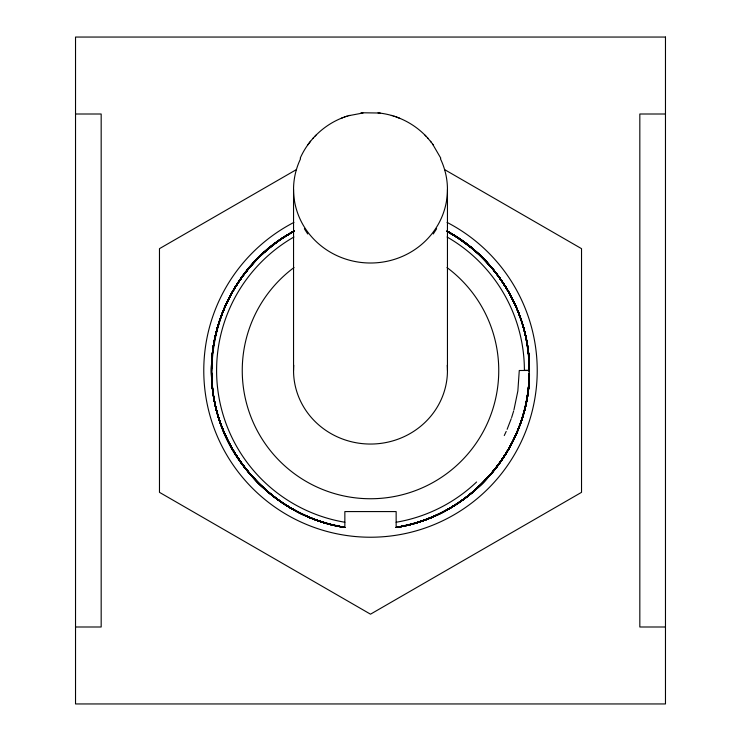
<?xml version="1.0" encoding="UTF-8"?>
<svg xmlns="http://www.w3.org/2000/svg" width="741" height="741" viewBox="0 0 741 741"><rect width="100%" height="100%" fill="white"/><g stroke="black" fill="none" stroke-linecap="round" stroke-linejoin="round"><path stroke-width="1.11" d="M211.657 372.825C211.157 447.721 270.882 516.533 344.852 527.435L344.852 511.577L396.148 511.577L396.148 527.444C469.738 516.634 529.269 448.49 529.343 374.001C529.269 448.472 469.738 516.644 396.148 527.425C450.889 518.959 499.351 479.575 518.876 427.733C525.499 409.764 530.389 388.84 528.954 370.426C527.444 370.343 525.915 370.343 524.396 370.333M211.667 368.323C211.935 325.169 231.016 282.441 263.046 253.515M529.278 373.825L528.731 383.921M529.296 367.073L528.703 356.977M529.278 373.668C528.787 411.533 513.911 449.083 488.328 477M529.324 368.045L528.703 356.819M211.639 373.168L212.287 384.384M211.704 368.666C211.63 312.526 244.428 258.118 293.714 231.387M529.231 373.529L528.648 384.746M529.306 369.027L528.666 356.69M211.685 368.805C211.602 312.674 244.298 258.174 293.612 231.47M529.509 370.481L519.274 370.5L517.857 390.97L513.921 409.958M529.259 373.371L528.703 384.598L529.407 373.445M529.306 371.121C530.167 314.277 497.452 258.479 447.379 231.535M211.657 368.953C211.574 312.841 244.141 258.238 293.492 231.572C244.122 258.211 211.676 312.795 211.593 368.861M529.306 374.307C529.176 448.703 469.544 516.616 396.148 527.425C425.797 522.377 453.964 509.104 476.398 489.023M529.435 369.815C529.704 313.341 497.109 258.118 447.295 231.424M529.324 374.159C529.213 448.583 469.655 516.653 396.148 527.416C465.163 517.023 522.609 456.521 528.444 386.83M529.435 370.787C530.065 313.943 497.359 258.164 447.166 231.368M529.435 371.76C530.426 314.536 497.591 258.229 447.036 231.294M529.343 373.751L528.703 386.107L526.592 400.575M211.537 368.573C211.917 312.507 244.298 257.896 293.844 231.451M529.37 373.603C528.898 437.097 486.355 497.285 426.788 519.182M211.556 367.61L212.5 353.012L214.779 338.572L218.095 325.484M529.482 374.4C528.898 448.731 469.655 516.644 396.148 527.416L412.885 523.73M529.445 375.372C528.24 444.276 477.213 508.085 410.282 524.443M527.981 391.767L528.518 386.163M528.407 386.978C522.516 456.604 465.116 517.023 396.148 527.397C469.757 516.69 529.148 448.509 529.398 374.094M528.472 388.034C522.09 451.593 473.777 507.946 411.95 523.97M525.147 407.254L527.87 392.887M526.332 401.668C521.145 426.992 509.993 451.204 493.404 471.081M524.841 408.337C518.58 433.42 506.381 457.114 488.967 476.268M511.614 417.6L513.633 411.06M218.373 324.391C230.321 285.304 257.664 250.995 293.705 231.525M511.225 418.674L507.122 429.317M504.269 435.541L506.205 431.41M300.179 158.25C308.932 138.354 326.466 122.58 347.233 116.133M436.606 228.784L433.253 233.989M310.544 141.235L307.747 144.93M491.959 472.814L477.26 488.31M487.458 477.936L477.917 487.467M486.8 478.649C463.218 504.491 430.604 521.664 396.148 527.397M312.804 138.548L313.582 137.724M315.194 135.992L315.935 135.205M264.704 251.996L280.543 239.38L292.973 231.664M476.259 488.986C456.502 506.881 432.003 519.404 406.068 525.452M293.825 231.192C242.029 259.183 208.981 317.528 211.602 376.345C213.315 435.18 250.569 490.95 304.282 515.041M296.493 169.559L159.472 248.661L159.472 492.339L370.5 614.178L581.528 492.339L581.528 248.661L444.507 169.559M293.371 231.655C238.417 261.11 205.331 325.225 212.361 387.08C218.058 445.674 258.989 498.786 314.203 519.219M294.214 231.136C208.332 274.846 184.268 398.38 247.55 471.081M294.103 231.211C234.786 262.416 201.154 333.95 214.177 399.603C225.421 464.07 280.172 517.579 344.852 527.407C279.82 517.514 224.912 463.514 214.001 398.63C201.496 333.302 235.027 262.37 293.964 231.303M293.427 231.609C243.437 258.646 210.685 314.416 211.676 371.269M294.279 231.072C244.437 257.636 211.454 312.646 211.639 369.138M294.121 231.118C244.687 257.627 211.796 312.044 211.639 368.175M344.074 117.208L345.065 116.837M341.36 118.245L342.462 117.828M348.678 115.698L364.016 112.799L379.049 113.012M346.121 116.476L349.678 115.392M360.58 113.169L361.765 113.03M361.951 113.012L362.979 112.891M75.526 114.003L101.174 114.003L101.174 626.997L75.526 626.997M665.474 114.003L639.826 114.003L639.826 626.997L665.474 626.997M379.235 113.03C396.796 114.957 413.58 123.247 425.806 135.992M378.021 112.891L380.42 113.169M248.995 472.804C272.947 501.842 307.821 521.192 344.852 527.416L328.106 523.767M212.463 386.626C218.326 456.382 275.698 517.079 344.852 527.407C271.123 516.634 211.472 448.148 211.713 373.52M211.676 373.64C211.537 448.24 271.16 516.597 344.852 527.416C270.965 516.588 211.287 447.87 211.685 373.075M333.978 525.249L344.852 527.425M335.877 525.675C266.01 511.123 211.491 444.748 211.713 373.232M334.895 525.462C308.96 519.413 284.461 506.9 264.713 489.004M332.079 524.804C263.953 508.798 211.583 443.47 211.694 373.362M317.667 520.441L331.107 524.517M391.322 115.392L392.322 115.698M393.767 116.133L394.879 116.476M329.05 524.017C262.231 506.909 211.898 442.423 211.537 373.445M323.243 522.312C259.507 503.296 212.417 440.941 211.565 374.427M399.64 118.245L395.935 116.837M446.712 231.164C492.107 255.469 523.859 303.291 528.518 354.578M446.879 231.294L454.724 235.703L471.072 247.624M447.564 231.646C471.989 244.938 492.385 265.111 506.835 288.805M447.388 231.396C496.377 257.933 529.037 311.887 529.333 367.647M447.286 231.294C492.163 255.775 523.776 303.05 528.49 354.022M447.175 231.192C496.461 257.961 529.37 312.285 529.343 368.472M448.036 231.655C497.489 258.915 530.13 313.999 529.361 370.565M472.795 249.069C502.518 273.716 522.544 309.831 527.722 348.103M470.961 247.522L455.548 236.231L446.758 231.22L461.226 240.019L476.139 251.959M472.675 248.976C507.733 277.894 528.917 322.715 529.324 368.129M263.046 487.485C231.025 458.559 211.917 415.831 211.648 372.677M479.446 255.006L493.376 269.678L499.425 277.792M427.418 137.724L431.123 142.105M425.065 135.205L428.196 138.548M499.314 277.43L499.277 277.375C485.503 258.655 467.867 242.724 447.444 231.572C482.789 250.819 509.827 284.257 522.007 322.548M432.568 144.032L440.821 158.25M430.456 141.235L433.253 144.93M500.768 279.598C516.19 301.726 526.045 327.846 528.509 354.735M307.747 233.989L304.394 228.784M507.289 289.601L507.326 289.657C521.683 314.277 529.556 342.666 529.352 371.195M499.277 277.375L507.326 289.657M513.735 301.624L513.763 301.68C523.646 322.724 529.278 345.815 529.324 369.101M506.807 288.749L513.763 301.68M525.758 336.609L528.5 354.448M521.988 322.483L525.777 336.673M528.027 350.326L529.324 367.147M528.731 356.264L529.315 367.499M447.453 189.464L447.453 370.5M293.547 189.464L293.547 370.5M447.073 222.402A166.725 166.725 0 0 1 499.86 475.685A166.725 166.725 0 0 1 241.14 475.685A166.725 166.725 0 0 1 293.927 222.402M440.497 158.907A76.953 73.544 0 0 1 370.5 263.009A76.953 73.544 0 0 1 300.503 158.907M447.258 365.257A76.953 73.544 0 0 1 370.5 444.044A76.953 73.544 0 0 1 293.742 365.257M476.583 481.993A153.896 153.896 0 0 1 396.148 522.248M344.852 522.248A153.896 153.896 0 0 1 293.918 237.009M447.082 237.009A153.896 153.896 0 0 1 524.396 370.5M446.99 267.557A128.249 128.249 0 0 1 465.496 456.66A128.249 128.249 0 0 1 275.504 456.66A128.249 128.249 0 0 1 294.01 267.557M665.474 37.05L75.526 37.05L75.526 703.95L665.474 703.95L665.474 37.05"/></g></svg>
